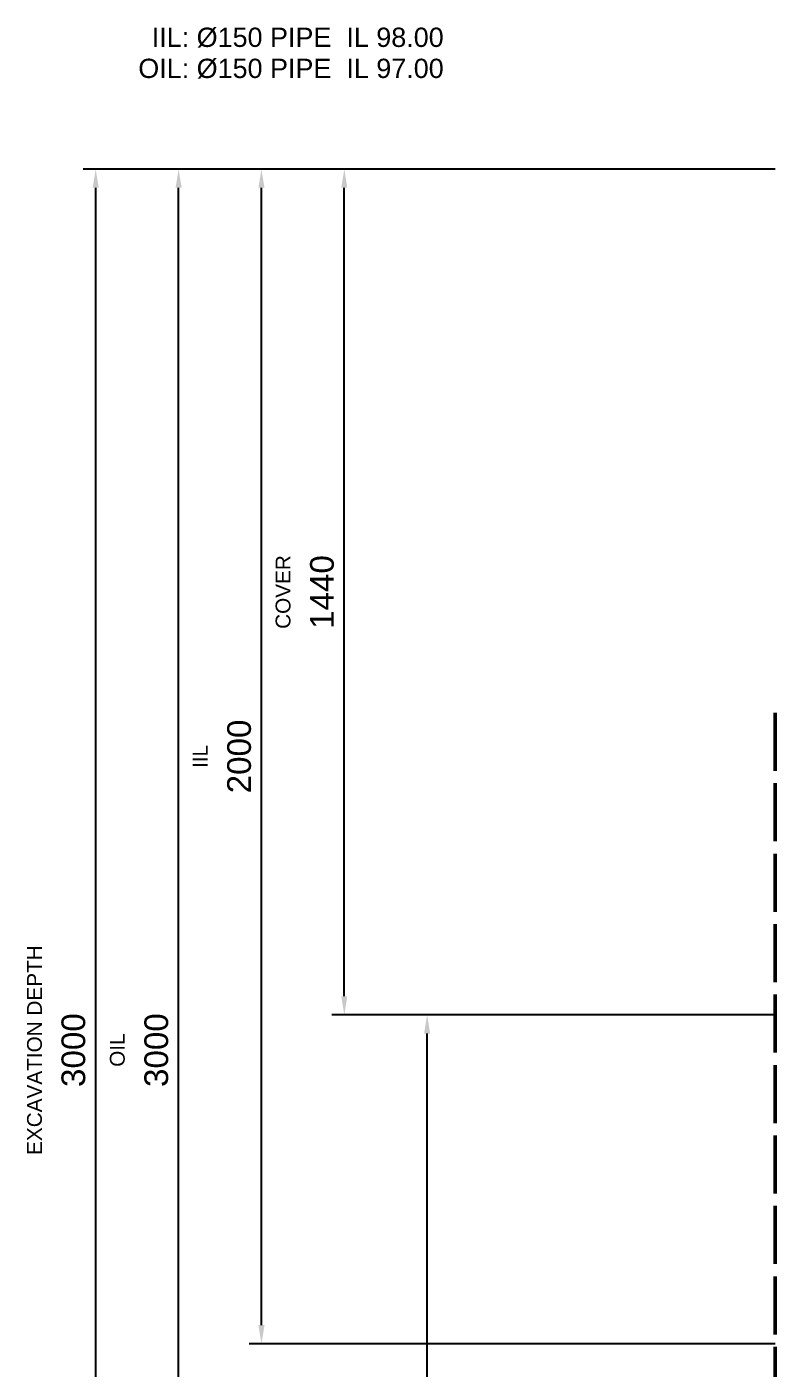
# Model space of a CAD drawing. Header units: millimetres. Extents: x -1348 to 4055, y -1079 to 3281.
# Drawn here: x -1338 to -64, y 957 to 3242 of the extents above; entities that cross this region are included whole.
import ezdxf
from ezdxf.enums import TextEntityAlignment as Align

# ---------------------------------------------------------------- set-up
doc = ezdxf.new("R2010")
doc.units = ezdxf.units.MM
doc.linetypes.add('DASH_99_21', pattern=[119.944444, 98.777778, -21.166667])
for name, color, linetype in [('ANNOTATIONS', 7, 'Continuous'), ('DIMENSIONS', 7, 'Continuous'), ('GEOFAB', 5, 'Continuous')]:
    doc.layers.add(name, color=color, linetype=linetype)
doc.styles.add('ARIAL', font='arial.ttf')
doc.dimstyles.get("Standard").update_dxf_attribs({"dimtxt": 2.5, "dimasz": 2.5, "dimexe": 1.25, "dimexo": 0.625, "dimtad": 1, "dimcen": 2.5, "dimazin": 3, "dimtfac": 1, "dimtmove": 0, "dimatfit": 3})

msp = doc.modelspace()

# ---------------------------------------------------------------- linework, layer by layer
at = {"layer": 'GEOFAB', "color": 5, "linetype": 'DASH_99_21', "lineweight": 50}
msp.add_line((-63.5, -63.5), (-63.5, 2088.2), dxfattribs=at)

# ---------------------------------------------------------------- texts
at = {"layer": 'ANNOTATIONS', "style": 'ARIAL'}
for s, p in [('IIL: Ø150 PIPE  IL 98.00', (-628.1, 3208.1)), ('OIL: Ø150 PIPE  IL 97.00', (-628.1, 3155.2))]:
    msp.add_text(s, height=32.837, dxfattribs=at).set_placement(p, align=Align.RIGHT)
at = {"layer": 'DIMENSIONS', "style": 'ARIAL'}
for s, height, p in [('COVER', 25.26, (-889.1, 2280)), ('IIL', 25.26, (-1030.3, 2000)), ('EXCAVATION DEPTH', 25.259, (-1312.5, 1500)), ('OIL', 25.26, (-1171.4, 1500))]:
    msp.add_text(s, height=height, rotation=90, dxfattribs=at).set_placement(p, align=Align.CENTER)

# ---------------------------------------------------------------- dimensions: what is measured, and where the dimension line sits
at = {"layer": 'DIMENSIONS'}
for base, p1, p2 in [((-1220.8, 0), (-63.5, 0), (-63.5, 3000)), ((-1079.6, 0), (-63.5, 0), (-63.5, 3000)), ((-938.5, 1000), (-63.5, 1000), (-63.5, 3000)), ((-797.4, 1560), (-63.5, 1560), (-63.5, 3000)), ((-656.3, 0), (-63.5, 0), (-63.5, 1560))]:
    msp.add_linear_dim(base=base, p1=p1, p2=p2, angle=90, dimstyle='Standard', override={"dimtxt": 40.414222, "dimasz": 31.75, "dimexe": 21.166667, "dimexo": 0, "dimgap": 17.638889, "dimtad": 1, "dimtih": 0, "dimtoh": 0, "dimdec": 0, "dimtxsty": 'ARIAL', "dimclrd": 7, "dimclre": 7, "dimclrt": 7}, dxfattribs=at).render()

doc.saveas('drawing.dxf')
